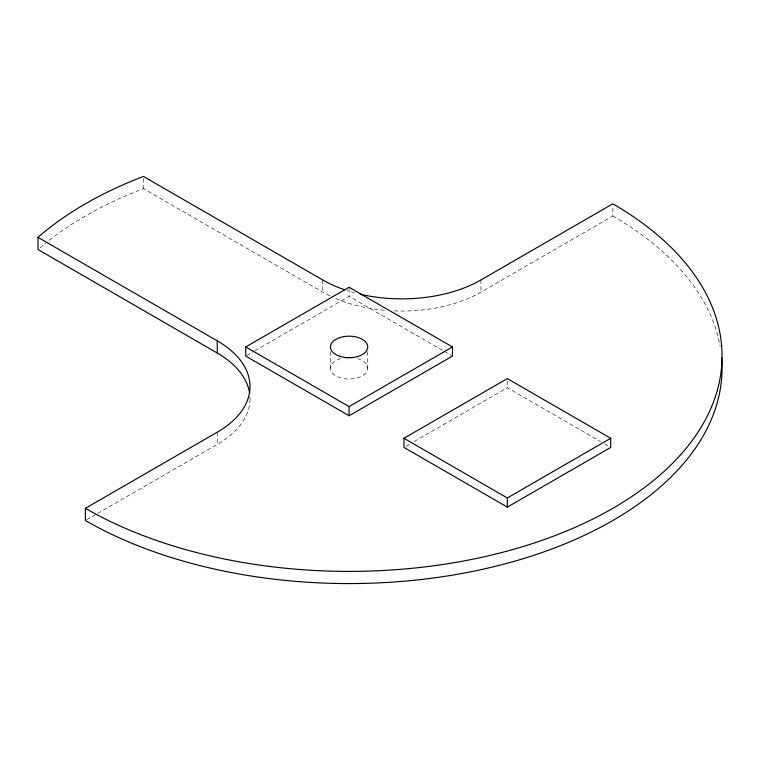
<?xml version="1.0" encoding="UTF-8"?>
<svg xmlns="http://www.w3.org/2000/svg" width="760" height="760" viewBox="0 0 760 760"><rect width="100%" height="100%" fill="white"/><g stroke="black" fill="none" stroke-linecap="round" stroke-linejoin="round"><path stroke-width="0.57" stroke-dasharray="3.8 2.85" d="M246.744 355.481L253.916 351.338M254.933 350.749L349.096 296.39L443.26 350.749M86.412 519.916L96.634 514.017M97.651 513.418L217.246 444.381A111.881 64.6 0 0 0 249.945 396.445L250.012 398.705M394.25 310.897A111.881 64.6 0 0 0 480.956 292.125L612.817 216.001L612.817 206.026M406.001 446.243L410.096 443.878M414.19 441.512L507.328 387.742L600.466 441.512M329.925 295.934A111.881 64.6 0 0 1 322.724 292.125L143.488 188.641L140.657 189.696A372.951 215.317 0 0 0 47.557 241.547M444.286 351.338L451.449 355.481M604.561 443.878L610.707 447.421M507.328 380.883L507.328 387.742M480.956 279.946L480.956 292.125M367.745 351.671L367.745 368.248M349.096 288.392L349.096 296.39M330.457 351.671L330.457 368.248M322.724 279.946L322.724 292.125M217.246 432.193L217.246 444.381M143.488 178.676L143.488 188.641M39.843 247.912A372.951 215.317 0 0 1 45.809 242.953M612.817 216.001A372.951 215.317 0 0 1 720.128 346.427M384.55 310.27A111.881 64.6 0 0 1 334.704 298.12M357.57 358.653A18.648 10.763 0 0 1 363.175 375.316A18.648 10.763 0 0 1 333.82 374.423A18.648 10.763 0 0 1 342.418 358.197M354.559 292.809A111.881 64.6 0 0 1 346.959 290.558"/><path stroke-width="1.14" d="M249.584 393.072A111.881 64.6 0 0 0 217.246 353.029L38 249.536L38 237.357L39.843 235.733A372.951 215.317 0 0 1 140.657 177.517L143.488 176.463L322.724 279.946A111.881 64.6 0 0 0 344.85 289.854M245.727 346.93L349.096 287.251L452.476 346.93L452.476 356.07L349.096 415.758L245.727 356.07L245.727 346.93L349.096 406.619L452.476 346.93M721.62 357.903A372.951 215.317 0 0 1 500.061 565.145A372.951 215.317 0 0 1 85.386 520.505L85.386 508.326L217.246 432.193A111.881 64.6 0 0 0 217.246 340.841L38 237.357M403.949 438.283L507.328 378.603L610.707 438.283L610.707 447.421L507.328 507.11L403.949 447.421L403.949 438.283L507.328 497.971L610.707 438.283M507.328 497.971L507.328 507.11M349.096 406.619L349.096 415.758M217.246 340.841L217.246 353.029M85.386 508.326A372.951 215.317 0 0 0 612.817 508.326A372.951 215.317 0 0 0 612.817 203.813L480.956 279.946A111.881 64.6 0 0 1 360.154 294.215M346.18 357.618A18.648 10.763 0 0 1 352.013 357.618M339.777 356.26A18.648 10.763 0 0 0 367.745 346.93A18.648 10.763 0 0 0 339.777 337.611A18.648 10.763 0 0 0 339.777 356.26"/></g></svg>
